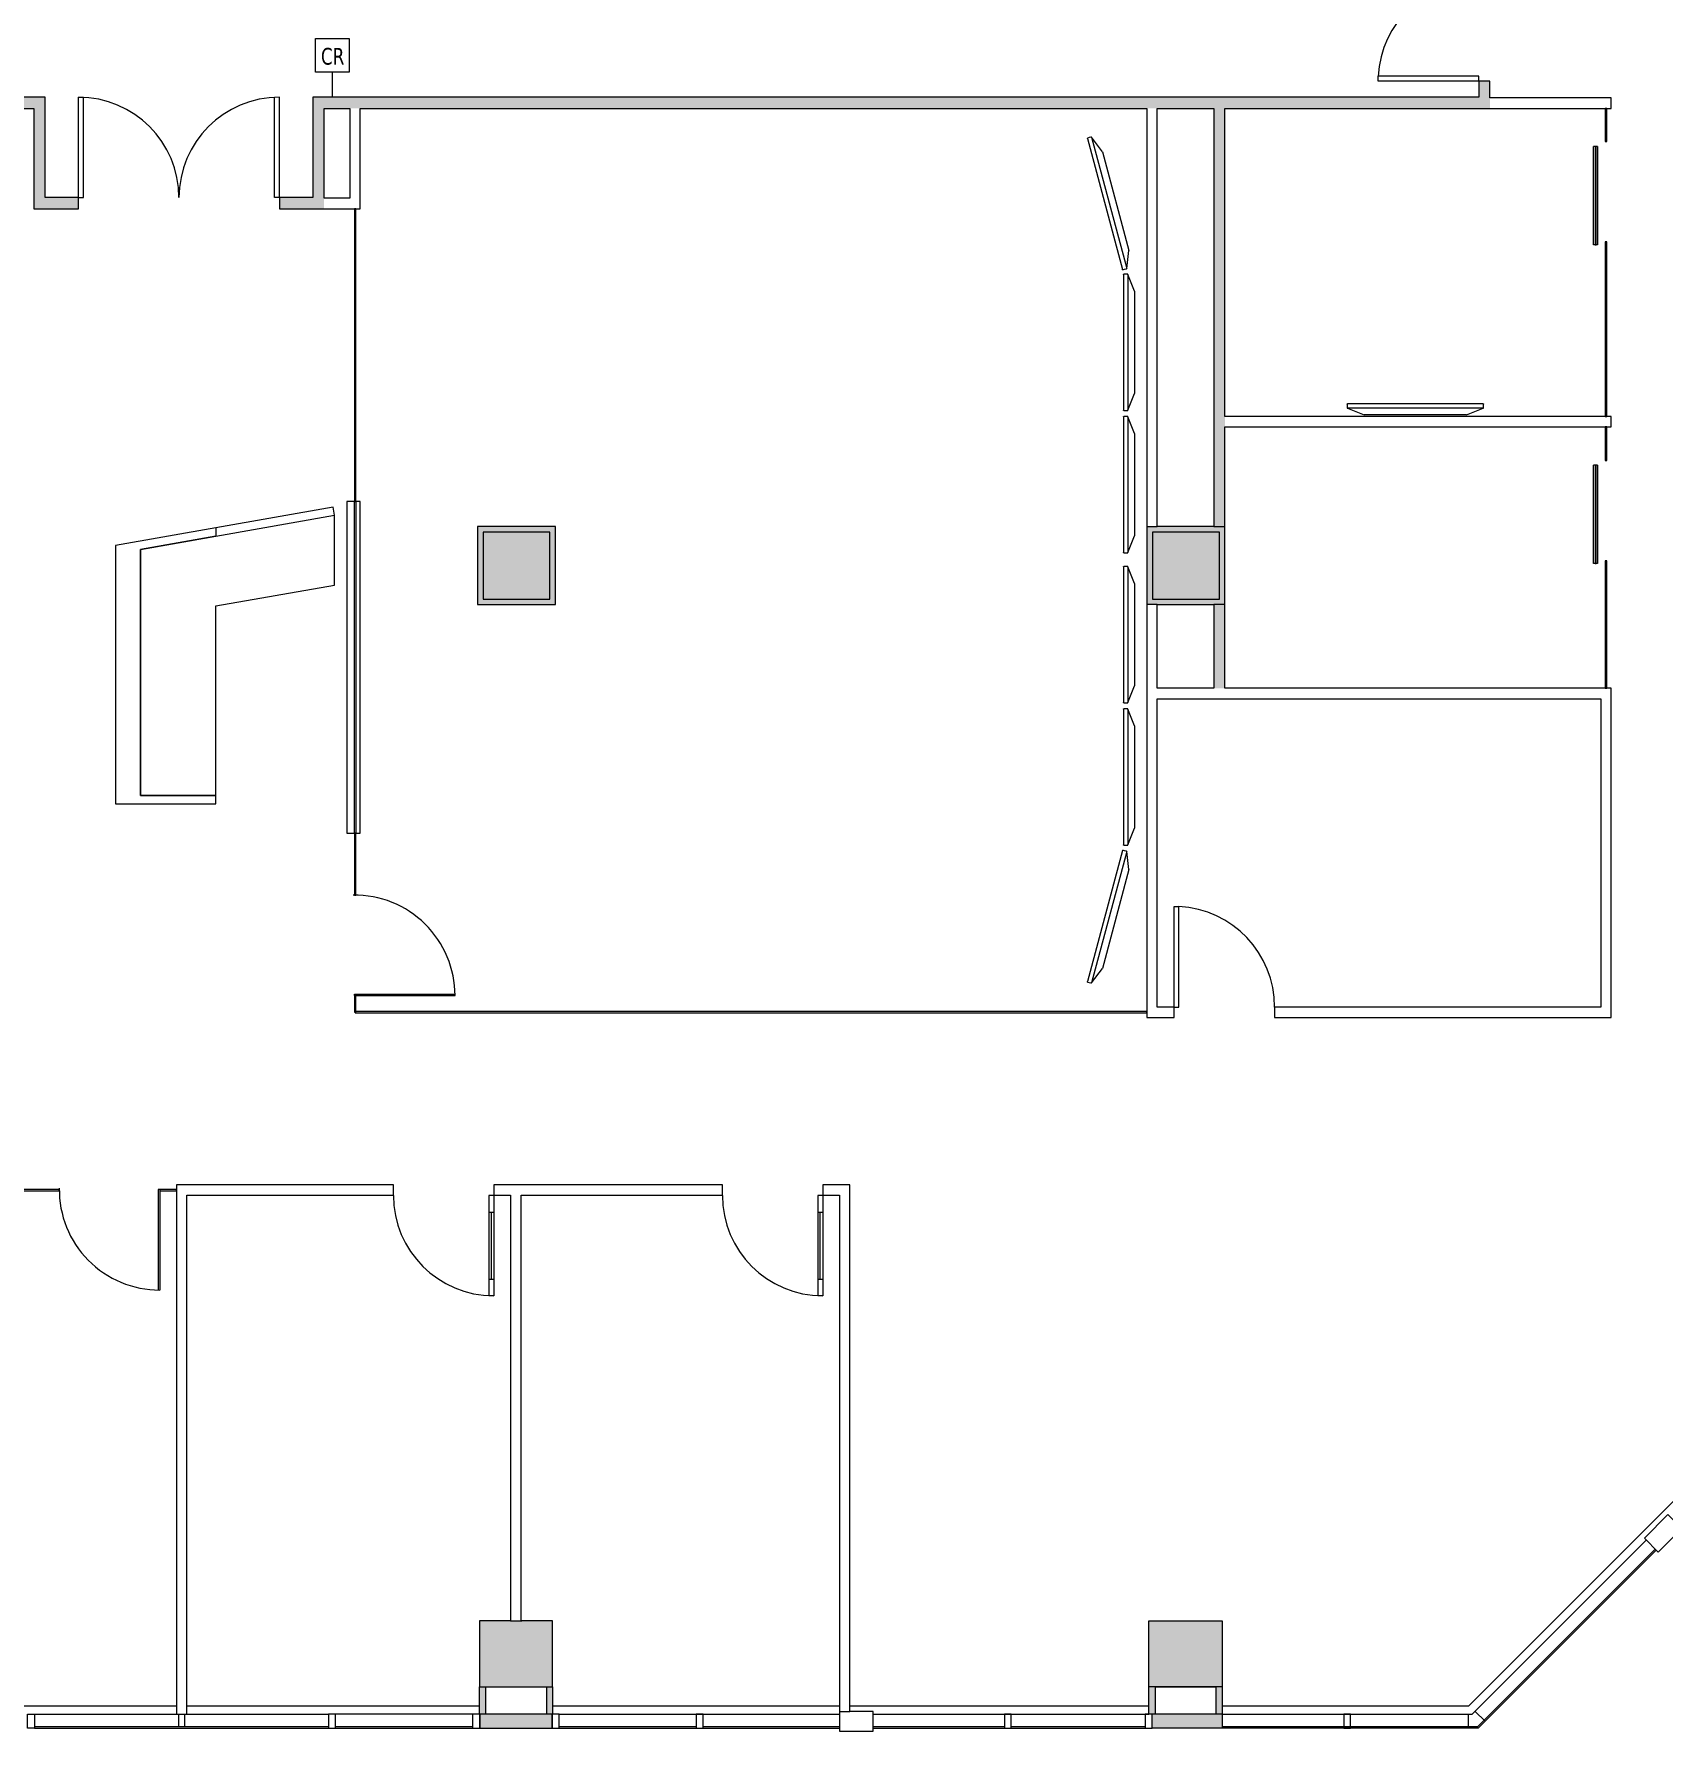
# Model space of a CAD drawing. Header units: inches. Extents: x 41 to 2820, y 110 to 1753.
# Drawn here: x 1591 to 2175, y 110 to 719 of the extents above; entities that cross this region are included whole.
import ezdxf

# ---------------------------------------------------------------- set-up
doc = ezdxf.new("R2010")
doc.units = ezdxf.units.IN
doc.header["$MEASUREMENT"] = 0
for name, color, linetype, lineweight in [('820 1st St NE_04_Clean_dwg', 8, 'Continuous', 9), ('A-ANNO-NOTE', 131, 'Continuous', 9), ('A-DETL-GENF', 92, 'Continuous', 9), ('A-DOOR', 31, 'Continuous', 13), ('A-DOOR-FRAM', 31, 'Continuous', 9), ('A-DOOR-GLAZ', 31, 'Continuous', 9), ('A-GLAZ', 151, 'Continuous', 13), ('A-GLAZ-CURT', 52, 'Continuous', 9), ('A-WALL', 113, 'Continuous', 13), ('A-WALL-PATT', 111, 'Continuous', 13), ('I-WALL', 2, 'Continuous', 13), ('IRF-COLUMN', 7, 'Continuous', 9), ('IRF-COLUMN-HATCH', 7, 'Continuous', 9), ('IRF-WALL-FULL-HT', 7, 'Continuous', 9), ('IRF-WALL-FULL-HT-HATCH', 7, 'Continuous', 9), ('IRF-WINDOW', 7, 'Continuous', 9), ('Q-CASE', 31, 'Continuous', 9), ('Q-SPCQ', 91, 'Continuous', 9), ('S-COLS', 52, 'Continuous', 13)]:
    doc.layers.add(name, color=color, linetype=linetype, lineweight=lineweight)
doc.styles.add('Tahoma', font='tahoma.ttf', dxfattribs={"width": 0.85, "height": 6})

# ---------------------------------------------------------------- blocks, each defined once
blk = doc.blocks.new('Single-Flush - 36_ x 96_-2566536-New Construction - Partition Plan')
at = {"layer": 'A-DOOR', "color": 250, "lineweight": 20}
for p, q in [((16.25, -2), (16.25, -38.02)), ((18, -2), (16.25, -2)), ((18, -2), (18, -38.02)), ((18, -38.02), (16.25, -38.02))]:
    blk.add_line(p, q, dxfattribs=at)
at = {"layer": 'A-DOOR', "lineweight": 9}
blk.add_arc((18, -2), 36.07, 180, 267.21884, dxfattribs=at)
blk = doc.blocks.new('Double-Flush - 72_ x 84_-2566513-New Construction - Partition Plan')
at = {"layer": 'A-DOOR', "color": 250, "lineweight": 20}
for p, q in [((-36, 38), (-34.25, 38)), ((-36, 2), (-36, 38)), ((-34.25, 2), (-34.25, 38)), ((34.25, 2), (34.25, 37.96)), ((36, 2), (36, 38)), ((-36, 2), (-34.25, 2)), ((36, 2), (34.25, 2))]:
    blk.add_line(p, q, dxfattribs=at)
at = {"layer": 'A-DOOR', "lineweight": 9}
for centre, start, end in [((-36, 2), 0, 90), ((36, 2), 90, 180)]:
    blk.add_arc(centre, 36, start, end, dxfattribs=at)
blk = doc.blocks.new('System Panel - Glazed-2610356-New Construction - Partition Plan')
at = {"layer": 'A-GLAZ-CURT', "color": 250, "lineweight": 20}
for p, q in [((22.84, 0.25), (-22.84, 0.25)), ((-22.84, 0.25), (-22.84, -0.25)), ((22.84, -0.25), (22.84, 0.25)), ((-22.84, -0.25), (22.84, -0.25))]:
    blk.add_line(p, q, dxfattribs=at)
blk = doc.blocks.new('System Panel - Glazed-2610326-New Construction - Partition Plan')
at = {"layer": 'A-GLAZ-CURT', "color": 250, "lineweight": 20}
for p, q in [((31.28, 0.25), (-31.28, 0.25)), ((-31.28, 0.25), (-31.28, -0.25)), ((31.28, -0.25), (31.28, 0.25)), ((-31.28, -0.25), (31.28, -0.25))]:
    blk.add_line(p, q, dxfattribs=at)
blk = doc.blocks.new('System Panel - Glazed-2610328-New Construction - Partition Plan')
at = {"layer": 'A-GLAZ-CURT', "color": 250, "lineweight": 20}
for p, q in [((6, 0.25), (-6, 0.25)), ((-6, 0.25), (-6, -0.25)), ((6, -0.25), (6, 0.25)), ((-6, -0.25), (6, -0.25))]:
    blk.add_line(p, q, dxfattribs=at)
blk = doc.blocks.new('CWDR_Single Sliding DOOR - 3_5_-2610327-New Construction - Partition Plan')
at = {"layer": 'A-DOOR-FRAM'}
for p, q in [((-19, 3.9375), (-19, 4.5)), ((-19, 4.5), (16.25, 4.5)), ((-19, 3), (-19, 3.5625)), ((16.25, 3), (-19, 3)), ((16.25, 3.9375), (16.25, 4.5)), ((16.25, 3), (16.25, 3.5625))]:
    blk.add_line(p, q, dxfattribs=at)
at = {"layer": 'A-DOOR-GLAZ', "color": 250, "lineweight": 20}
for p, q in [((16.25, 3.9375), (-19, 3.9375)), ((-19, 3.9375), (-19, 3.5625)), ((-19, 3.5625), (16.25, 3.5625)), ((16.25, 3.5625), (16.25, 3.9375))]:
    blk.add_line(p, q, dxfattribs=at)
blk = doc.blocks.new('System Panel - Glazed-2650927-New Construction - Partition Plan')
at = {"layer": 'A-GLAZ-CURT', "color": 250, "lineweight": 20}
for p, q in [((5.9375, 0.25), (-5.9375, 0.25)), ((-5.9375, 0.25), (-5.9375, -0.25)), ((5.9375, -0.25), (5.9375, 0.25)), ((-5.9375, -0.25), (5.9375, -0.25))]:
    blk.add_line(p, q, dxfattribs=at)
blk = doc.blocks.new('SPEC-EQUIP-TV - 55_ LCD-2281826-New Construction - Partition Plan')
at = {"layer": 'Q-SPCQ'}
for p, q in [((-24.45, 1.37), (-24.45, 0.75)), ((-24.45, 0.75), (-24.45, 0.12)), ((-18.34, 4), (-24.35, 1.57)), ((-24.35, 1.57), (24.35, 1.57)), ((-24.32, 0), (24.32, 0)), ((-18.34, 4), (18.34, 4)), ((24.35, 1.57), (18.34, 4)), ((24.45, 0.75), (24.45, 1.37)), ((24.45, 0.12), (24.45, 0.75))]:
    blk.add_line(p, q, dxfattribs=at)
for points, knots in [([(-24.35, 1.57), (-24.35, 1.57), (-24.37, 1.56), (-24.38, 1.54), (-24.39, 1.53), (-24.4, 1.52), (-24.41, 1.51), (-24.42, 1.49), (-24.42, 1.48), (-24.43, 1.47), (-24.44, 1.45), (-24.44, 1.43), (-24.45, 1.41), (-24.45, 1.38), (-24.45, 1.37)], [0, 0, 0, 0, 0.125, 0.25, 0.3125, 0.375, 0.4375, 0.5, 0.5625, 0.625, 0.6875, 0.75, 0.875, 1, 1, 1, 1]), ([(-24.32, 0), (-24.34, 0), (-24.35, 0), (-24.37, 0.01), (-24.38, 0.02), (-24.39, 0.02), (-24.4, 0.03), (-24.41, 0.03), (-24.42, 0.04), (-24.43, 0.05), (-24.43, 0.06), (-24.44, 0.08), (-24.45, 0.1), (-24.45, 0.11), (-24.45, 0.12)], [0, 0, 0, 0, 0.166667, 0.25, 0.333333, 0.375, 0.416667, 0.5, 0.541667, 0.583333, 0.666667, 0.75, 0.833333, 1, 1, 1, 1]), ([(24.45, 0.12), (24.45, 0.11), (24.45, 0.1), (24.44, 0.08), (24.43, 0.06), (24.43, 0.05), (24.42, 0.04), (24.41, 0.03), (24.4, 0.03), (24.39, 0.02), (24.38, 0.02), (24.37, 0.01), (24.35, 0), (24.34, 0), (24.32, 0)], [-1, -1, -1, -1, -0.833333, -0.75, -0.666667, -0.583333, -0.541667, -0.5, -0.416667, -0.375, -0.333333, -0.25, -0.166667, 0, 0, 0, 0]), ([(24.45, 1.37), (24.45, 1.38), (24.45, 1.41), (24.44, 1.44), (24.43, 1.46), (24.42, 1.48), (24.42, 1.49), (24.41, 1.5), (24.41, 1.51), (24.4, 1.52), (24.39, 1.53), (24.38, 1.54), (24.37, 1.56), (24.35, 1.57), (24.35, 1.57)], [0, 0, 0, 0, 0.125, 0.25, 0.375, 0.4375, 0.5, 0.53125, 0.5625, 0.625, 0.6875, 0.75, 0.875, 1, 1, 1, 1])]:
    blk.add_open_spline(points, degree=3, knots=knots, dxfattribs=at)
blk = doc.blocks.new('SPEC-EQUIP-TV - 55_ LCD-2537516-New Construction - Partition Plan')
at = {"layer": 'Q-SPCQ'}
for p, q in [((24.32, 0), (-24.32, 0)), ((-24.45, -0.12), (-24.45, -0.75)), ((-24.45, -0.75), (-24.45, -1.37)), ((-24.35, -1.57), (-18.34, -4)), ((24.35, -1.57), (-24.35, -1.57)), ((18.34, -4), (-18.34, -4)), ((18.34, -4), (24.35, -1.57)), ((24.45, -0.75), (24.45, -0.12)), ((24.45, -1.37), (24.45, -0.75))]:
    blk.add_line(p, q, dxfattribs=at)
for points, knots in [([(-24.45, -0.12), (-24.45, -0.11), (-24.45, -0.1), (-24.44, -0.08), (-24.43, -0.06), (-24.43, -0.05), (-24.42, -0.04), (-24.41, -0.03), (-24.4, -0.03), (-24.39, -0.02), (-24.38, -0.01), (-24.37, -0.01), (-24.35, 0), (-24.34, 0), (-24.32, 0)], [0, 0, 0, 0, 0.166667, 0.25, 0.333333, 0.416667, 0.458333, 0.5, 0.583333, 0.666667, 0.708333, 0.75, 0.833333, 1, 1, 1, 1]), ([(24.32, 0), (24.34, 0), (24.35, 0), (24.37, -0.01), (24.38, -0.02), (24.39, -0.02), (24.4, -0.03), (24.41, -0.03), (24.42, -0.04), (24.43, -0.05), (24.43, -0.06), (24.44, -0.08), (24.45, -0.1), (24.45, -0.11), (24.45, -0.12)], [-1, -1, -1, -1, -0.833333, -0.75, -0.666667, -0.625, -0.583333, -0.5, -0.458333, -0.416667, -0.333333, -0.25, -0.166667, 0, 0, 0, 0]), ([(-24.45, -1.37), (-24.45, -1.38), (-24.45, -1.41), (-24.44, -1.44), (-24.43, -1.46), (-24.42, -1.48), (-24.42, -1.49), (-24.41, -1.5), (-24.41, -1.51), (-24.4, -1.52), (-24.39, -1.53), (-24.38, -1.54), (-24.37, -1.56), (-24.35, -1.57), (-24.35, -1.57)], [0, 0, 0, 0, 0.125, 0.25, 0.375, 0.4375, 0.5, 0.53125, 0.5625, 0.625, 0.6875, 0.75, 0.875, 1, 1, 1, 1]), ([(24.35, -1.57), (24.35, -1.57), (24.37, -1.56), (24.38, -1.54), (24.39, -1.53), (24.4, -1.52), (24.41, -1.51), (24.42, -1.49), (24.42, -1.48), (24.43, -1.47), (24.44, -1.45), (24.44, -1.43), (24.45, -1.41), (24.45, -1.38), (24.45, -1.37)], [0, 0, 0, 0, 0.125, 0.25, 0.3125, 0.375, 0.4375, 0.5, 0.5625, 0.625, 0.6875, 0.75, 0.875, 1, 1, 1, 1])]:
    blk.add_open_spline(points, degree=3, knots=knots, dxfattribs=at)
blk = doc.blocks.new('Concrete-Square-Column - 24 x 24-2599265-New Construction - Partition Plan')
at = {"layer": 'S-COLS', "lineweight": 9}
blk.add_hatch(color=55, dxfattribs=at).paths.add_polyline_path([(12, -12), (12, 12), (-12, 12), (-12, -12)], flags=0)
at = {"layer": 'S-COLS', "color": 250, "lineweight": 20}
for p, q in [((12, 12), (-12, 12)), ((-12, 12), (-12, -12)), ((12, -12), (12, 12)), ((-12, -12), (12, -12))]:
    blk.add_line(p, q, dxfattribs=at)
blk = doc.blocks.new('System Panel - Glazed-2610266-New Construction - Partition Plan')
at = {"layer": 'A-GLAZ-CURT', "color": 250, "lineweight": 20}
for p, q in [((3, 0.25), (-3, 0.25)), ((-3, 0.25), (-3, -0.25)), ((3, -0.25), (3, 0.25)), ((-3, -0.25), (3, -0.25))]:
    blk.add_line(p, q, dxfattribs=at)
blk = doc.blocks.new('storefront - glass swinging - SNGL - GLASS - OFFICE DOORS-2610267-New Construction - Partition Plan')
at = {"layer": 'A-DETL-GENF'}
for p, q in [((18, 0.16), (17.5, 0.16)), ((17.5, 0.16), (17.5, -35.84)), ((18, 0.16), (18, -35.84))]:
    blk.add_line(p, q, dxfattribs=at)
blk.add_arc((18, 0.16), 36, 179.2042, 270, dxfattribs=at)
blk = doc.blocks.new('System Panel - Glazed-2654554-New Construction - Partition Plan')
at = {"layer": 'A-GLAZ-CURT', "color": 250, "lineweight": 20}
for p, q in [((151.49, 0.25), (-151.49, 0.25)), ((-151.49, 0.25), (-151.49, -0.25)), ((151.49, -0.25), (151.49, 0.25)), ((-151.49, -0.25), (151.49, -0.25))]:
    blk.add_line(p, q, dxfattribs=at)
blk = doc.blocks.new('System Panel - Glazed-2795129-New Construction - Partition Plan')
at = {"layer": 'A-GLAZ-CURT', "color": 250, "lineweight": 20}
for p, q in [((11.09, 0.25), (-11.09, 0.25)), ((11.09, -0.25), (11.09, 0.25)), ((-11.09, -0.25), (11.09, -0.25))]:
    blk.add_line(p, q, dxfattribs=at)
blk = doc.blocks.new('System Panel - Glazed-2722083-New Construction - Partition Plan')
at = {"layer": 'A-GLAZ-CURT', "color": 250, "lineweight": 20}
for p, q in [((141.9375, 0.25), (-141.9375, 0.25)), ((-141.9375, 0.25), (-141.9375, -0.25)), ((141.9375, -0.25), (141.9375, 0.25)), ((-141.9375, -0.25), (141.9375, -0.25))]:
    blk.add_line(p, q, dxfattribs=at)
blk = doc.blocks.new('System Panel - Glazed-2692563-New Construction - Partition Plan')
at = {"layer": 'A-GLAZ-CURT', "color": 250, "lineweight": 20}
for p, q in [((3, 0.25), (-3, 0.25)), ((-3, 0.25), (-3, -0.25)), ((3, -0.25), (3, 0.25)), ((-3, -0.25), (3, -0.25))]:
    blk.add_line(p, q, dxfattribs=at)
blk = doc.blocks.new('storefront - glass swinging - SNGL - GLASS - OFFICE DOORS-2692573-New Construction - Partition Plan')
at = {"layer": 'A-DETL-GENF'}
for p, q in [((17.5, -0.16), (17.5, 35.84)), ((18, -0.16), (18, 35.84)), ((18, -0.16), (17.5, -0.16))]:
    blk.add_line(p, q, dxfattribs=at)
blk.add_arc((18, -0.16), 36, 90, 180.7958, dxfattribs=at)
blk = doc.blocks.new('Single-Flush - With Full Vision Kit - 36_ x 96_-2701744-New Construction - Partition Plan')
at = {"layer": 'A-DOOR', "color": 250, "lineweight": 20}
for p, q in [((16.25, -1.875), (16.25, -7.875)), ((18, -1.875), (16.25, -1.875)), ((18, -1.875), (18, -7.875)), ((16.25, -7.875), (18, -7.875)), ((16.25, -31.875), (16.25, -37.875)), ((16.25, -31.875), (18, -31.875)), ((18, -31.875), (18, -37.875)), ((18, -37.875), (16.25, -37.875))]:
    blk.add_line(p, q, dxfattribs=at)
at = {"layer": 'A-DOOR', "lineweight": 9}
for p, q in [((16.25, -7.875), (16.25, -31.875)), ((18, -7.875), (18, -31.875))]:
    blk.add_line(p, q, dxfattribs=at)
blk.add_arc((18, -1.875), 36, 180, 270, dxfattribs=at)
at = {"layer": 'A-DOOR-GLAZ', "color": 250, "lineweight": 20}
blk.add_line((17.125, -31.875), (17.125, -7.875), dxfattribs=at)
blk = doc.blocks.new('System Panel - Glazed-2795262-New Construction - Partition Plan')
at = {"layer": 'A-GLAZ-CURT', "color": 250, "lineweight": 20}
for p, q in [((52.46, 0.25), (-52.46, 0.25)), ((-52.46, 0.25), (-52.46, -0.25)), ((52.46, -0.25), (52.46, 0.25)), ((-52.46, -0.25), (52.46, -0.25))]:
    blk.add_line(p, q, dxfattribs=at)
blk = doc.blocks.new('Reception Desk - Reception Desk-2793056-New Construction - Partition Plan')
at = {"layer": 'Q-CASE', "lineweight": 13}
for p, q in [((298.66, 551.07), (256.66, 543.66)), ((256.66, 540.61), (299.18, 548.11)), ((299.18, 548.11), (298.66, 551.07)), ((299.18, 523.11), (299.18, 548.11)), ((256.66, 543.66), (220.66, 537.31)), ((256.66, 543.66), (256.66, 540.61)), ((220.66, 537.31), (220.66, 444.61)), ((229.66, 535.85), (256.66, 540.61)), ((256.66, 540.61), (229.66, 535.85)), ((229.66, 447.61), (229.66, 535.85)), ((229.66, 535.85), (229.66, 447.61)), ((256.66, 515.61), (299.18, 523.11)), ((256.66, 447.61), (256.66, 515.61)), ((220.66, 444.61), (256.66, 444.61)), ((256.66, 447.61), (229.66, 447.61)), ((229.66, 447.61), (256.66, 447.61)), ((256.66, 444.61), (256.66, 447.61))]:
    blk.add_line(p, q, dxfattribs=at)
blk = doc.blocks.new('Fixed Glass - Adjustable Sill - Instance-2823525-New Construction - Partition Plan')
at = {"layer": 'A-GLAZ', "lineweight": 9}
for p, q in [((-60.97, -0.81), (-60.97, -0.31)), ((-60.97, -0.31), (57.97, -0.31)), ((57.97, -0.81), (-60.97, -0.81)), ((57.97, -0.31), (57.97, -0.81))]:
    blk.add_line(p, q, dxfattribs=at)
blk = doc.blocks.new('Single-Flush - 36_ x 96_-2393538-New Construction - Partition Plan')
at = {"layer": 'A-DOOR', "color": 250, "lineweight": 20}
for p, q in [((16.25, -1.87), (16.25, -37.9)), ((18, -1.87), (16.25, -1.87)), ((18, -1.87), (18, -37.9)), ((18, -37.9), (16.25, -37.9))]:
    blk.add_line(p, q, dxfattribs=at)
at = {"layer": 'A-DOOR', "lineweight": 9}
blk.add_arc((18, -1.87), 36.07, 180, 267.21884, dxfattribs=at)
blk = doc.blocks.new('820 1st St NE_04_Clean_dwg-2391440-New Construction - Partition Plan')
at = {"layer": 'IRF-COLUMN-HATCH'}
for points in [[(375.13, 126.07), (377.38, 126.07), (377.38, 149.72), (351.16, 149.72), (351.16, 126.07), (366.05, 126.07)], [(591.16, 126.07), (617.38, 126.07), (617.38, 149.72), (591.16, 149.72)]]:
    blk.add_hatch(color=256, dxfattribs=at).paths.add_polyline_path(points, flags=0)
at = {"layer": 'IRF-WALL-FULL-HT-HATCH'}
h = blk.add_hatch(color=256, dxfattribs=at)
h.paths.add_polyline_path([(350.41, 514.07), (378.41, 514.07), (378.41, 542.07), (350.41, 542.07), (350.41, 516.07)], flags=0)
h.paths.add_polyline_path([(376.41, 516.07), (352.41, 516.07), (352.41, 540.07), (376.41, 540.07), (376.41, 534.73)], flags=0)
h = blk.add_hatch(color=256, dxfattribs=at)
h.paths.add_polyline_path([(590.41, 514.07), (618.41, 514.07), (618.41, 542.07), (590.41, 542.07), (590.41, 516.07)], flags=0)
h.paths.add_polyline_path([(616.41, 516.07), (592.41, 516.07), (592.41, 540.07), (616.41, 540.07)], flags=0)
h = blk.add_hatch(color=256, dxfattribs=at)
h.paths.add_polyline_path([(375.13, 116.26), (377.38, 116.26), (377.38, 126.07), (375.13, 126.07)], flags=0)
h.paths.add_polyline_path([(351.23, 116.26), (353.41, 116.26), (353.41, 126.07), (351.16, 126.07), (351.16, 116.26)], flags=0)
h = blk.add_hatch(color=256, dxfattribs=at)
h.paths.add_polyline_path([(616.25, 111.26), (617.38, 111.26), (617.38, 126.07), (615.13, 126.07), (615.13, 116.26), (616.25, 116.26), (616.25, 113.76)], flags=0)
h.paths.add_polyline_path([(593.41, 116.26), (593.41, 126.07), (591.16, 126.07), (591.16, 116.26), (592.29, 116.26)], flags=0)
for points in [[(353.41, 111.26), (377.23, 111.26), (377.23, 116.26), (351.23, 116.26), (351.23, 111.26)], [(593.41, 111.26), (616.25, 111.26), (616.25, 116.26), (592.29, 116.26), (592.29, 111.26)]]:
    blk.add_hatch(color=256, dxfattribs=at).paths.add_polyline_path(points, flags=0)
at = {"layer": 'IRF-COLUMN'}
for p, q in [((377.38, 149.72), (366.05, 149.72)), ((593.41, 126.07), (615.13, 126.07))]:
    blk.add_line(p, q, dxfattribs=at)
at = {"layer": 'IRF-COLUMN', "flags": 128}
blk.add_lwpolyline([(362.3, 149.72), (351.16, 149.72), (351.16, 126.07), (377.38, 126.07), (377.38, 149.72)], dxfattribs=at)
blk.add_lwpolyline([(591.16, 149.72), (617.38, 149.72), (617.38, 126.07), (591.16, 126.07)], close=True, dxfattribs=at)
at = {"layer": 'IRF-WALL-FULL-HT'}
for p, q in [((590.41, 542.07), (590.41, 514.07)), ((614.41, 542.07), (594.16, 542.07)), ((618.41, 514.07), (618.41, 542.07)), ((594.16, 514.07), (614.41, 514.07)), ((366.05, 149.72), (366.27, 149.72)), ((602.27, 149.72), (606.27, 149.72)), ((353.41, 116.26), (353.41, 126.07)), ((375.13, 126.07), (375.13, 116.26)), ((615.13, 126.07), (615.13, 116.26)), ((617.38, 116.26), (593.41, 116.26))]:
    blk.add_line(p, q, dxfattribs=at)
at = {"layer": 'IRF-WALL-FULL-HT', "flags": 128}
blk.add_lwpolyline([(378.41, 542.07), (350.41, 542.07), (350.41, 514.07), (378.41, 514.07)], close=True, dxfattribs=at)
for points in [[(377.38, 126.07), (377.38, 116.26), (351.16, 116.26), (351.16, 126.07)], [(593.41, 126.07), (593.41, 116.26), (591.16, 116.26), (591.16, 126.07)], [(617.38, 126.07), (617.38, 111.26), (592.29, 111.26), (592.29, 116.26)], [(245.37, 116.26), (245.37, 111.76), (243.37, 111.76), (243.37, 116.26)], [(351.23, 116.26), (351.23, 111.26), (377.23, 111.26), (377.23, 116.26)]]:
    blk.add_lwpolyline(points, dxfattribs=at)
at = {"layer": 'IRF-WINDOW'}
for p, q in [((137.38, 119.26), (242.49, 119.26)), ((246.24, 119.26), (351.16, 119.26)), ((246.24, 116.26), (296.98, 116.26)), ((377.38, 119.26), (480.23, 119.26)), ((483.98, 119.26), (591.16, 119.26)), ((492.23, 117.26), (483.98, 117.26)), ((705.61, 116.26), (705.61, 111.26)), ((711.65, 113.76), (708.11, 117.29)), ((296.98, 111.76), (191.57, 111.76)), ((191.57, 111.26), (296.98, 111.26)), ((348.73, 111.76), (299.48, 111.76)), ((428.87, 111.76), (379.73, 111.76)), ((379.73, 111.26), (480.23, 111.26)), ((480.23, 111.76), (431.37, 111.76)), ((539.32, 111.76), (492.23, 111.76)), ((589.79, 111.76), (541.82, 111.76))]:
    blk.add_line(p, q, dxfattribs=at)
at = {"layer": 'IRF-WINDOW', "flags": 128}
for points in [[(617.38, 119.26), (705.83, 119.26), (838.24, 251.66)], [(617.38, 116.26), (707.08, 116.26), (769.47, 178.66)], [(772.66, 175.47), (708.94, 111.76), (617.38, 111.76)], [(773.01, 175.12), (709.15, 111.26), (617.38, 111.26)], [(191.57, 116.26), (191.57, 111.26), (189.07, 111.26), (189.07, 116.26), (191.57, 116.26), (242.49, 116.26)], [(348.73, 111.26), (351.23, 111.26), (351.23, 116.26), (348.73, 116.26), (299.48, 116.26), (296.98, 116.26), (296.98, 111.26), (299.48, 111.26), (299.48, 116.26)], [(299.48, 111.26), (348.73, 111.26), (348.73, 116.26)], [(379.73, 116.26), (377.23, 116.26), (377.23, 111.26), (379.73, 111.26), (379.73, 116.26), (480.23, 116.26)], [(480.23, 117.26), (480.23, 110.26), (492.23, 110.26), (492.23, 117.26)], [(492.23, 116.26), (588.64, 116.26), (591.14, 116.26)], [(592.29, 116.26), (589.79, 116.26), (589.79, 111.26), (592.29, 111.26)], [(492.23, 111.26), (588.64, 111.26), (591.14, 111.26)]]:
    blk.add_lwpolyline(points, dxfattribs=at)
for points in [[(773.72, 174.41), (782.2, 182.9), (777.25, 187.85), (768.77, 179.36)], [(431.37, 116.26), (428.87, 116.26), (428.87, 111.26), (431.37, 111.26)], [(541.82, 116.26), (539.32, 116.26), (539.32, 111.26), (541.82, 111.26)], [(663.48, 116.26), (660.98, 116.26), (660.98, 111.26), (663.48, 111.26)]]:
    blk.add_lwpolyline(points, close=True, dxfattribs=at)

msp = doc.modelspace()

# ---------------------------------------------------------------- hatches: boundary and pattern name
at = {"layer": 'A-WALL-PATT'}
h = msp.add_hatch(color=8, dxfattribs=at)
h.paths.add_polyline_path([(2108.75, 695.99), (2112.75, 695.99), (2112.75, 701.74), (2108.75, 701.74)], flags=0)
h.paths.add_polyline_path([(2108.75, 737.74), (2112.75, 737.74), (2112.75, 755.49), (2108.75, 755.49)], flags=0)
for points in [[(1594.75, 691.99), (1594.75, 695.99), (1432.75, 695.99), (1432.75, 691.99), (1590.75, 691.99)], [(1693.65, 659.99), (1694.75, 659.99), (1694.75, 695.99), (1690.75, 695.99), (1690.75, 659.99)], [(2109.45, 691.99), (2112.75, 691.99), (2112.75, 695.99), (1694.75, 695.99), (1694.75, 691.99), (2108.75, 691.99)], [(1594.75, 655.99), (1594.75, 691.99), (1590.75, 691.99), (1590.75, 655.99)], [(2015.75, 542.07), (2017.75, 542.07), (2017.75, 691.99), (2013.75, 691.99), (2013.75, 542.07)], [(2017.75, 484.12), (2017.75, 514.07), (2013.75, 514.07), (2013.75, 484.12)]]:
    msp.add_hatch(color=8, dxfattribs=at).paths.add_polyline_path(points, flags=0)
h = msp.add_hatch(color=8, dxfattribs=at)
h.paths.add_polyline_path([(1693.65, 655.99), (1694.75, 655.99), (1694.75, 659.99), (1678.75, 659.99), (1678.75, 655.99), (1690.75, 655.99)], flags=0)
h.paths.add_polyline_path([(1606.75, 655.99), (1606.75, 659.99), (1594.75, 659.99), (1594.75, 655.99)], flags=0)

# ---------------------------------------------------------------- linework, layer by layer
at = {"layer": 'A-ANNO-NOTE', "lineweight": 20}
for p, q in [((1691.74, 716.99), (1703.74, 716.99)), ((1691.74, 704.99), (1691.74, 716.99)), ((1703.74, 716.99), (1703.74, 704.99)), ((1703.74, 704.99), (1691.74, 704.99)), ((1697.74, 695.99), (1697.74, 704.99))]:
    msp.add_line(p, q, dxfattribs=at)
at = {"layer": 'A-WALL', "color": 250, "lineweight": 20}
for p, q in [((2112.75, 701.74), (2108.75, 701.74)), ((2108.75, 701.74), (2108.75, 695.99)), ((2112.75, 695.74), (2112.75, 701.74)), ((1594.75, 695.99), (1432.75, 695.99)), ((1594.75, 659.99), (1594.75, 695.99)), ((1690.75, 695.99), (1690.75, 659.99)), ((2108.75, 695.99), (1690.75, 695.99)), ((1432.75, 691.99), (1590.75, 691.99)), ((1590.75, 691.99), (1590.75, 655.99)), ((1694.75, 659.74), (1694.75, 691.99)), ((1694.75, 691.99), (1704, 691.99)), ((1707.75, 691.99), (1989.75, 691.99)), ((1993.5, 691.99), (2013.75, 691.99)), ((2013.75, 691.99), (2013.75, 542.07)), ((2017.75, 691.99), (2112.75, 691.99)), ((2017.75, 581.56), (2017.75, 691.99)), ((1606.75, 659.99), (1594.75, 659.99)), ((1606.75, 655.99), (1606.75, 659.99)), ((1690.75, 659.99), (1678.75, 659.99)), ((1678.75, 659.99), (1678.75, 655.99)), ((1590.75, 655.99), (1606.75, 655.99)), ((1678.75, 655.99), (1694.75, 655.99)), ((2017.75, 542.07), (2017.75, 577.81)), ((2013.75, 542.07), (2017.75, 542.07)), ((2013.75, 514.07), (2013.75, 484.12)), ((2017.75, 514.07), (2013.75, 514.07)), ((2017.75, 484.12), (2017.75, 514.07))]:
    msp.add_line(p, q, dxfattribs=at)
at = {"layer": 'I-WALL', "color": 250, "lineweight": 20}
for p, q in [((2156.25, 695.74), (2112.75, 695.74)), ((2156.25, 691.99), (2156.25, 695.74)), ((1704, 691.99), (1704, 659.74)), ((1707.75, 655.99), (1707.75, 691.99)), ((1989.75, 691.99), (1989.75, 542.07)), ((1993.5, 542.07), (1993.5, 691.99)), ((2112.75, 691.99), (2156.25, 691.99)), ((1704, 659.74), (1694.75, 659.74)), ((1694.75, 655.99), (1707.75, 655.99)), ((2156.25, 581.56), (2017.75, 581.56)), ((2156.25, 577.81), (2156.25, 581.56)), ((2017.75, 577.81), (2156.25, 577.81)), ((1702.87, 551.07), (1702.87, 432.12)), ((1707.75, 551.07), (1702.87, 551.07)), ((1707.75, 432.12), (1707.75, 551.07)), ((1989.75, 542.07), (1993.5, 542.07)), ((1989.75, 514.07), (1989.75, 366.07)), ((1993.5, 514.07), (1989.75, 514.07)), ((1993.5, 484.12), (1993.5, 514.07)), ((2013.75, 484.12), (1993.5, 484.12)), ((2156.25, 484.12), (2017.75, 484.12)), ((2156.25, 366.07), (2156.25, 484.12)), ((1993.5, 480.37), (2152.5, 480.37)), ((1993.5, 369.82), (1993.5, 480.37)), ((2152.5, 480.37), (2152.5, 369.82)), ((1702.87, 432.12), (1705.62, 432.12)), ((1706.12, 432.12), (1707.75, 432.12)), ((1989.75, 366.07), (1999.5, 366.07)), ((1999.5, 369.82), (1993.5, 369.82)), ((1999.5, 366.07), (1999.5, 369.82)), ((2152.5, 369.82), (2035.5, 369.82)), ((2035.5, 369.82), (2035.5, 366.07)), ((2035.5, 366.07), (2156.25, 366.07)), ((1641.83, 306.07), (1641.83, 116.26)), ((1719.63, 306.07), (1641.83, 306.07)), ((1719.63, 302.32), (1719.63, 306.07)), ((1837.56, 306.07), (1755.63, 306.07)), ((1755.63, 306.07), (1755.63, 302.32)), ((1837.56, 302.32), (1837.56, 306.07)), ((1883.31, 306.07), (1873.56, 306.07)), ((1873.56, 306.07), (1873.56, 302.32)), ((1883.31, 117.26), (1883.31, 306.07)), ((1645.58, 116.26), (1645.58, 302.32)), ((1645.58, 302.32), (1719.63, 302.32)), ((1755.63, 302.32), (1761.63, 302.32)), ((1761.63, 302.32), (1761.63, 149.72)), ((1765.38, 149.72), (1765.38, 302.32)), ((1765.38, 302.32), (1837.56, 302.32)), ((1873.56, 302.32), (1879.56, 302.32)), ((1879.56, 302.32), (1879.56, 117.26)), ((1761.63, 149.72), (1765.38, 149.72)), ((1641.83, 116.26), (1645.58, 116.26)), ((1879.56, 117.26), (1883.31, 117.26))]:
    msp.add_line(p, q, dxfattribs=at)

# ---------------------------------------------------------------- block references
at = {"layer": '820 1st St NE_04_Clean_dwg', "color": 7}
msp.add_blockref('820 1st St NE_04_Clean_dwg-2391440-New Construction - Partition Plan', (1399.34, 0), dxfattribs=at)
at = {"layer": 'A-DOOR'}
for name, p, rotation in [('Single-Flush - 36_ x 96_-2566536-New Construction - Partition Plan', (2110.75, 719.74), 269.9999999999999), ('CWDR_Single Sliding DOOR - 3_5_-2610327-New Construction - Partition Plan', (2154.37, 662.12), 89.99999999999991), ('CWDR_Single Sliding DOOR - 3_5_-2610327-New Construction - Partition Plan', (2154.37, 547.81), 89.99999999999991), ('storefront - glass swinging - SNGL - GLASS - OFFICE DOORS-2692573-New Construction - Partition Plan', (1705.87, 391.94), 269.9999999999999), ('Single-Flush - 36_ x 96_-2393538-New Construction - Partition Plan', (2017.5, 367.94), 180)]:
    msp.add_blockref(name, p, dxfattribs=dict(at, rotation=rotation))
for name, p in [('Double-Flush - 72_ x 84_-2566513-New Construction - Partition Plan', (1642.75, 657.99)), ('storefront - glass swinging - SNGL - GLASS - OFFICE DOORS-2610267-New Construction - Partition Plan', (1617.83, 304.19)), ('Single-Flush - With Full Vision Kit - 36_ x 96_-2701744-New Construction - Partition Plan', (1737.63, 304.19)), ('Single-Flush - With Full Vision Kit - 36_ x 96_-2701744-New Construction - Partition Plan', (1855.56, 304.19))]:
    msp.add_blockref(name, p, dxfattribs=at)
at = {"layer": 'A-GLAZ', "rotation": 89.99999999999993}
msp.add_blockref('Fixed Glass - Adjustable Sill - Instance-2823525-New Construction - Partition Plan', (1705.31, 493.09), dxfattribs=at)
at = {"layer": 'A-GLAZ-CURT'}
for name, p, rotation in [('System Panel - Glazed-2650927-New Construction - Partition Plan', (2154.37, 686.05), 89.99999999999991), ('System Panel - Glazed-2795262-New Construction - Partition Plan', (1705.87, 603.53), 89.99999999999991), ('System Panel - Glazed-2610326-New Construction - Partition Plan', (2154.37, 612.84), 89.99999999999991), ('System Panel - Glazed-2610328-New Construction - Partition Plan', (2154.37, 571.81), 89.99999999999991), ('System Panel - Glazed-2610356-New Construction - Partition Plan', (2154.37, 506.97), 89.99999999999991), ('System Panel - Glazed-2795129-New Construction - Partition Plan', (1705.87, 421.03), 269.9999999999999), ('System Panel - Glazed-2692563-New Construction - Partition Plan', (1705.87, 370.94), 269.9999999999999), ('System Panel - Glazed-2722083-New Construction - Partition Plan', (1847.81, 367.94), 180), ('System Panel - Glazed-2654554-New Construction - Partition Plan', (1448.33, 304.19), 180), ('System Panel - Glazed-2610266-New Construction - Partition Plan', (1638.83, 304.19), 180)]:
    msp.add_blockref(name, p, dxfattribs=dict(at, rotation=rotation))
at = {"layer": 'Q-CASE', "lineweight": 13}
msp.add_blockref('Reception Desk - Reception Desk-2793056-New Construction - Partition Plan', (1399.34, -2), dxfattribs=at)
at = {"layer": 'Q-SPCQ'}
for name, p, rotation in [('SPEC-EQUIP-TV - 55_ LCD-2281826-New Construction - Partition Plan', (1974.73, 657.71), 285.0000000000001), ('SPEC-EQUIP-TV - 55_ LCD-2281826-New Construction - Partition Plan', (1981.37, 608.09), 270.0000000000002), ('SPEC-EQUIP-TV - 55_ LCD-2281826-New Construction - Partition Plan', (1981.37, 557.09), 270.0000000000002), ('SPEC-EQUIP-TV - 55_ LCD-2537516-New Construction - Partition Plan', (1981.37, 503.31), 89.99999999999955), ('SPEC-EQUIP-TV - 55_ LCD-2537516-New Construction - Partition Plan', (1981.37, 452.31), 89.99999999999955), ('SPEC-EQUIP-TV - 55_ LCD-2537516-New Construction - Partition Plan', (1974.73, 402.42), 74.99999999999957)]:
    msp.add_blockref(name, p, dxfattribs=dict(at, rotation=rotation))
msp.add_blockref('SPEC-EQUIP-TV - 55_ LCD-2537516-New Construction - Partition Plan', (2086, 586.1), dxfattribs=at)
at = {"layer": 'S-COLS', "lineweight": 9}
for p in [(1763.75, 528.07), (2003.75, 528.07)]:
    msp.add_blockref('Concrete-Square-Column - 24 x 24-2599265-New Construction - Partition Plan', p, dxfattribs=at)

# ---------------------------------------------------------------- texts
at = {"layer": 'A-ANNO-NOTE', "insert": (1693.65, 713.67), "char_height": 6, "width": 10.0444, "attachment_point": 1, "style": 'Tahoma'}
msp.add_mtext('CR', dxfattribs=at)

doc.saveas('drawing.dxf')
